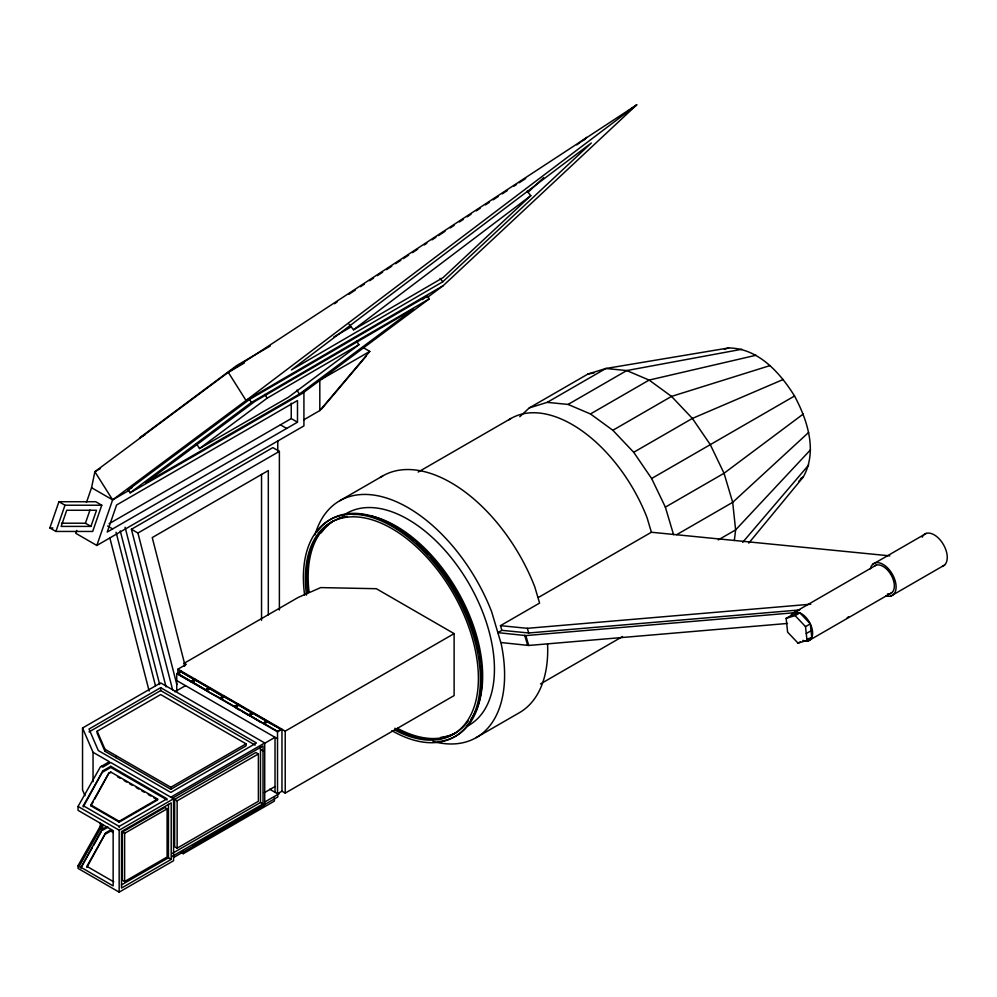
<?xml version="1.0" encoding="UTF-8"?>
<svg xmlns="http://www.w3.org/2000/svg" width="997" height="997" viewBox="0 0 997 997"><rect width="100%" height="100%" fill="white"/><g stroke="black" fill="none" stroke-linecap="round" stroke-linejoin="round"><path stroke-width="1.5" d="M734.34 540.461L735.624 529.893L732.683 502.338L724.034 473.263L710.288 444.65L692.379 418.428L671.517 396.407L649.134 380.081L626.739 370.56L605.877 368.491L587.968 374.025L529.295 407.898L519.786 416.721M748.772 543.128L803.208 477.102C817.777 451.429 807.458 420.148 794.534 396.008C780.09 372.753 758.156 348.165 728.645 347.953L605.877 368.491L547.216 402.364L529.295 407.898M86.465 502.413L91.562 487.707L94.877 471.718L228.288 372.33L636.734 104.859L443.266 285.616L427.102 297.667M49.85 527.949L58.935 501.728L95.712 501.728L101.769 505.217L92.684 531.451L55.907 531.451L49.85 527.949L52.916 527.949M55.907 531.451L64.992 505.217L101.769 505.217M76.794 530.367L75.772 533.308L96.834 545.459L303.923 425.906L303.923 390.949M61.59 523.213L85.418 523.213L89.992 510.015M90.939 526.404L96.522 510.265L66.737 510.265L61.153 526.404L90.939 526.404L85.418 523.213M96.834 545.459L112.624 499.871L246.035 400.482L636.734 104.859L626.677 112.125M100.348 826.102L78.04 865.633L113.147 885.897L113.147 830.601L78.04 810.337L78.04 806.448L100.348 766.93L109.371 761.72L93.045 752.286L82.539 728.009L160.679 682.895L264.716 742.977L264.716 804.928L173.49 857.594M83.299 805.726L103.04 770.731L110.754 766.282L167.06 798.784L119.166 826.426L83.299 805.726L83.299 806.885L103.04 770.731M90.901 804.965L108.872 773.086L110.754 772.002L157.638 799.071L157.638 799.943L119.166 822.151L90.901 805.825L90.901 804.965L119.166 821.279L157.638 799.071M90.901 805.825L93.145 801.85M94.64 799.195L108.872 773.086M78.788 867.091L100.348 828.881L100.348 823.073M108.087 827.099L102.741 830.189L101.906 829.703L80.769 868.026L92.098 847.961M93.606 845.294L101.146 831.909M113.421 831.436L110.754 829.903L105.769 832.782L86.851 866.318L113.783 881.871M86.851 867.477L105.769 832.782M303.911 419.749L319.813 410.565L369.787 351.405L363.232 347.617M321.557 409.019L366.148 356.228M742.678 542.331L808.654 465.051M810.511 449.809L735.624 529.893L718.289 539.9M527.799 192.471L543.677 177.64M583.345 140.565L586.747 137.387L576.839 144.889M527.176 191.187L530.79 195.661L443.017 277.665L353.536 329.783L349.012 324.199M442.793 281.777L591.308 143.02L291.386 369.949L442.793 281.777L440.063 278.4M798.871 481.115L803.208 477.102L800.529 478.635M808.654 432.424L732.683 502.338L676.676 534.679M846.677 618.414L848.609 616.682M353.536 329.783L530.79 195.661M803.208 414.067L724.034 473.263L665.373 507.137L673.586 534.766M128.214 489.839L249.537 399.448L427.389 295.872L429.283 298.863L302.59 393.242L130.096 492.83L128.214 489.839L132.252 487.496M130.096 492.83L251.431 402.439L429.283 298.863M196.397 443.59L199.525 448.55L267.184 398.152L358.895 344.738L356.552 341.011M358.895 344.738L288.482 397.192L199.525 448.55M422.416 299.574L427.389 295.872M299.412 394.052L413.581 308.995L254.896 401.417L145.5 482.909L299.412 394.052L296.919 390.101M334.481 303.724L337.073 302.029M348.776 294.352L355.281 290.102M360.49 286.687L364.391 284.133M369.588 280.73L373.489 278.175M377.389 275.621L382.599 272.218M386.5 269.664L391.696 266.249M395.597 263.694L400.806 260.292M403.399 258.584L408.608 255.182M412.509 252.627L417.706 249.213M424.211 244.963L426.816 243.256M432.013 239.853L435.913 237.298M438.518 235.591L445.023 231.329M450.22 227.927L454.121 225.372M459.33 221.97L463.231 219.402M467.132 216.848L471.033 214.293M476.23 210.89L480.13 208.336M485.34 204.933L489.24 202.379M493.141 199.824L498.338 196.409M502.251 193.854L507.448 190.452M513.953 186.19L516.546 184.495M519.15 182.787L525.656 178.525M270.249 346.021L236.625 365.612L139.779 437.758L145.151 434.655M244.39 362.958L228.288 372.33L246.035 400.482L443.266 285.616M333.733 337.011L351.143 326.866M100.261 468.602L94.877 471.718L112.624 499.871L128.787 490.536M317.158 381.776L369.787 351.405M109.034 523.761L291.236 418.578L297.492 422.192L297.492 400.545L116.599 504.993L107.227 532.049L297.492 422.192M172.631 689.874L131.417 529.27L272.866 447.603L279.384 451.367L279.384 610.027M131.417 529.27L137.935 533.034L279.384 451.367M339.603 500.83L382.723 475.943M418.154 472.055L511 418.453M547.216 402.364L568.078 404.433L626.739 370.56L741.805 349.262M568.078 404.433L590.461 413.954L649.134 380.081L755.938 355.268M184.258 666.308L184.258 663.204L298.153 597.452L320.735 587.594L376.343 588.716L454.121 633.618L454.121 695.582L285.217 793.089L281.964 791.207L277.527 793.762L269.639 789.213M194.49 679.381L191.15 681.3L177.84 673.623L181.18 671.691L194.49 679.667L191.15 681.599L177.84 673.91L177.915 669.186L186.265 664.363L184.258 663.204M176.743 691.332L176.743 673.623L181.18 671.068M177.84 673.91L181.18 671.978L194.49 679.667M160.679 687.668L89.007 729.044L98.317 750.567L170.811 792.428L256.466 742.977L160.679 687.668L160.679 690.56L255.132 745.095M89.007 731.935L160.679 690.56M590.461 413.954L612.856 430.28L671.517 396.407L770.058 365.575M97.158 731.212L160.679 694.548L246.047 743.837L246.047 745.868L170.811 789.3L104.959 751.289L97.158 733.244L97.158 731.212L104.959 749.258L104.959 751.289M191.15 681.936L195.574 679.381M174.811 691.818L185.517 685.637M192.134 681.936L195.574 679.954L208.984 687.693L205.544 689.961L192.134 681.936L205.544 689.675L208.984 687.693M192.134 682.222L195.574 680.241L208.984 687.98M205.544 690.248L209.968 687.693M206.628 690.248L209.968 688.316L223.278 696.579L209.968 688.902L206.628 690.821L219.938 697.925L223.278 696.006M612.856 430.28L633.706 452.302L692.379 418.428L783.231 379.471M224.375 696.006L219.938 698.561L219.938 697.925M220.835 698.561L224.375 696.517L237.872 704.318L224.375 697.09L220.835 698.561L234.345 706.362L237.872 704.318M103.04 771.89L110.754 767.441L167.06 799.943M238.769 704.318L234.345 706.362M235.03 707.446L238.769 704.717L252.465 713.204L248.739 715.36L242.508 711.771M236.277 706.736L238.769 705.29L252.465 713.204M633.706 452.302L651.627 478.51L794.534 396.008M235.03 706.873L248.739 714.787L252.465 712.631M248.739 715.185L253.163 712.631M260.628 722.264L249.375 715.185L253.163 712.992L266.934 720.943L264.404 722.975M249.375 715.759L253.163 713.578L266.934 721.516M249.375 715.185L263.133 723.137L266.934 720.943M263.133 723.498L267.57 720.943M264.055 723.498L267.57 721.467L281.042 729.256L267.57 722.052L264.055 723.498L277.527 731.287L281.042 729.256M104.959 749.258L170.811 787.281L246.047 743.837M100.348 828.881L101.345 828.308L102.741 829.105L106.741 826.787M105.769 833.941L110.754 831.062L113.421 832.595M170.811 797.189L264.716 742.977M177.915 669.186L285.217 731.137L454.121 633.618M264.317 743.5L275.022 737.306L275.022 792.316M172.518 798.173L263.021 745.93L263.021 803.943L172.518 856.186M78.04 806.448L119.166 830.189L173.565 798.784L173.565 860.735L119.166 892.141L78.04 868.399L78.04 865.633M174.637 799.395L255.88 752.498L258.385 753.944L258.385 801.264L177.142 848.173L174.637 846.727L174.637 799.395L177.142 800.84L258.385 753.944M122.369 832.046L164.854 807.52L167.11 808.816L167.11 857.009L124.625 881.535L122.369 880.226L122.369 832.046L124.625 833.342L167.11 808.816M538.368 597.49L651.39 532.248L889.835 555.865M799.744 609.94L528.709 632.983L501.865 630.328L500.482 625.655L539.589 603.073L534.766 586.834A136.676 78.913 60 0 0 380.231 477.488M501.865 630.328L497.864 632.646L525.805 635.588L796.84 612.532M264.317 792.715L275.022 786.521M172.668 853.208L260.504 802.498L263.021 803.943M264.728 802.024L279.384 793.562M121.46 884.912L168.456 857.781L171.21 859.377L171.21 802.872L121.522 831.56L121.522 888.053L171.21 859.377M193.094 845.867L277.777 796.977L277.777 793.861M180.694 852.223L183.274 853.706L274.387 801.102L274.387 797.999M540.486 683.93L622.564 636.547M476.279 737.581L519.412 712.681A136.676 78.913 60 0 0 547.577 644.224M872.724 564.302L926.275 533.383M792.378 613.516L876.201 565.125M786.147 618.364L790.908 615.623L799.868 612.856L810.299 623.86L811.77 637.644L807.009 640.386L798.049 643.152L787.618 632.148L786.147 618.364L795.095 615.598L799.868 612.856M807.009 640.386L805.526 626.615L810.299 623.86M806.274 633.506L811.035 630.752M798.049 643.152L800.429 641.781M808.206 640.946L892.028 592.554M891.006 595.982L944.57 565.062M724.408 349.262L728.645 347.953M807.931 638.828L811.77 637.644M587.968 374.025L594.05 372.953M500.482 625.655L527.313 628.322L810.785 604.207M500.793 642.517L528.734 645.458L787.48 623.449M802.809 640.41L805.663 641.171A15.964 9.222 60 0 0 809.315 622.016A15.964 9.222 60 0 0 790.908 615.623M280.406 424.822L286.675 428.436M91.562 487.707L112.624 499.871M107.614 526.03L112.624 528.921M58.935 501.728L64.992 505.217M176.743 673.623L277.527 731.81L281.964 729.256L281.964 791.207M236.277 708.169L240.015 710.325M176.743 680.565L277.527 738.765M260.504 749.457L263.021 750.903M173.565 798.784L110.754 762.518L102.741 767.154L101.345 766.344M117.459 776.738L120.139 778.283M124.151 780.601L126.831 782.159M129.51 783.704L132.19 785.25M136.203 787.568L138.882 789.113M141.562 790.658L144.241 792.204M148.266 794.522L150.946 796.067M153.625 797.625L156.305 799.17M795.095 615.598L805.526 626.615M264.828 394.426L267.184 398.152M249.537 399.448L251.431 402.439M651.627 478.51L665.373 507.137M85.007 795.681L82.539 789.96L82.539 728.009M651.39 532.248L647.065 517.705A122.319 70.625 60 0 0 508.607 419.961M527.313 628.322L528.709 632.983M525.805 635.588L528.734 645.458M524.696 635.301L527.625 645.171M185.106 665.66L152.242 537.57L268.318 470.559L268.318 614.9M137.935 533.034L176.843 684.64M125.086 527.263L166.05 686.896M120.251 530.89L159.67 684.49M116.076 532.261L155.47 685.737M109.757 537.582L149.139 691.058M319.813 380.256L319.813 410.565M291.236 403.112L291.236 418.578M285.217 731.137L285.217 793.089M277.777 440.662L277.777 451.554M277.527 731.287L277.527 793.762M261.538 474.41L261.538 620.296M260.504 746.965L260.504 802.498M183.274 850.653L183.274 853.706M177.142 800.84L177.142 848.173M170.811 787.281L170.811 789.3M168.456 804.33L168.456 857.781M124.625 833.342L124.625 881.535M119.166 821.279L119.166 822.151M119.166 826.426L119.166 827.585M119.166 830.189L119.166 892.141M115.964 755.614L115.964 757.645M110.754 766.282L110.754 767.441M110.754 772.002L110.754 772.874M110.754 829.903L110.754 831.062M102.741 824.457L102.741 829.105M101.906 829.703L101.906 830.576M101.345 823.659L101.345 828.308M93.045 752.286L93.045 781.71M455.816 732.82A122.319 70.625 60 0 1 397.467 728.321M309.07 591.956A122.319 70.625 60 0 1 333.497 520.945M338.594 518.452A122.319 70.625 60 0 1 342.694 517.032M395.896 527.725A122.319 70.625 60 0 1 398.401 529.257M400.919 530.878A122.319 70.625 60 0 1 413.394 540.2M417.045 543.328A122.319 70.625 60 0 1 427.75 553.709M430.878 557.099A122.319 70.625 60 0 1 478.809 652.412M479.607 657.123A122.319 70.625 60 0 1 480.242 661.809M480.704 666.42A122.319 70.625 60 0 1 481.065 672.439M432.96 741.444A136.676 78.913 60 0 0 501.304 644.224L491.646 611.734A136.676 78.913 60 0 0 396.108 501.616A136.676 78.913 60 0 0 315.002 534.915M343.217 515.586A122.319 70.625 60 0 1 468.49 582.834A122.319 70.625 60 0 1 466.608 726.464M316.759 532.261A125.148 72.258 60 0 1 455.978 591.47A125.148 72.258 60 0 1 437.646 741.643M468.303 720.794A122.319 70.625 60 0 1 394.8 728.271M307.824 592.679A122.319 70.625 60 0 1 347.193 516.496M453.535 733.879A122.319 70.625 60 0 1 440.898 737.319M321.246 532.822A122.319 70.625 60 0 1 331.428 522.391M352.913 514.539A122.319 70.625 60 0 1 357.15 514.34M361.562 514.489A122.319 70.625 60 0 1 367.606 515.25M370.685 515.848A122.319 70.625 60 0 1 463.792 602.799A122.319 70.625 60 0 1 471.07 719.198M304.608 594.91A125.148 72.258 60 0 1 382.15 521.281A125.148 72.258 60 0 1 480.255 673.847A125.148 72.258 60 0 1 391.896 730.651M306.503 595.097A122.319 70.625 60 0 1 381.751 523.425A122.319 70.625 60 0 1 478.149 670.782A122.319 70.625 60 0 1 394.7 729.916M922.163 537.184A18.445 10.655 60 0 1 942.153 542.542A18.445 10.655 60 0 1 942.153 566.446M870.331 568.826A18.445 10.655 60 0 1 884.015 564.963A18.445 10.655 60 0 1 896.079 585.862A18.445 10.655 60 0 1 885.897 595.782M874.107 566.333A15.964 9.222 60 0 1 892.028 576.677A15.964 9.222 60 0 1 887.392 593.975"/></g></svg>
